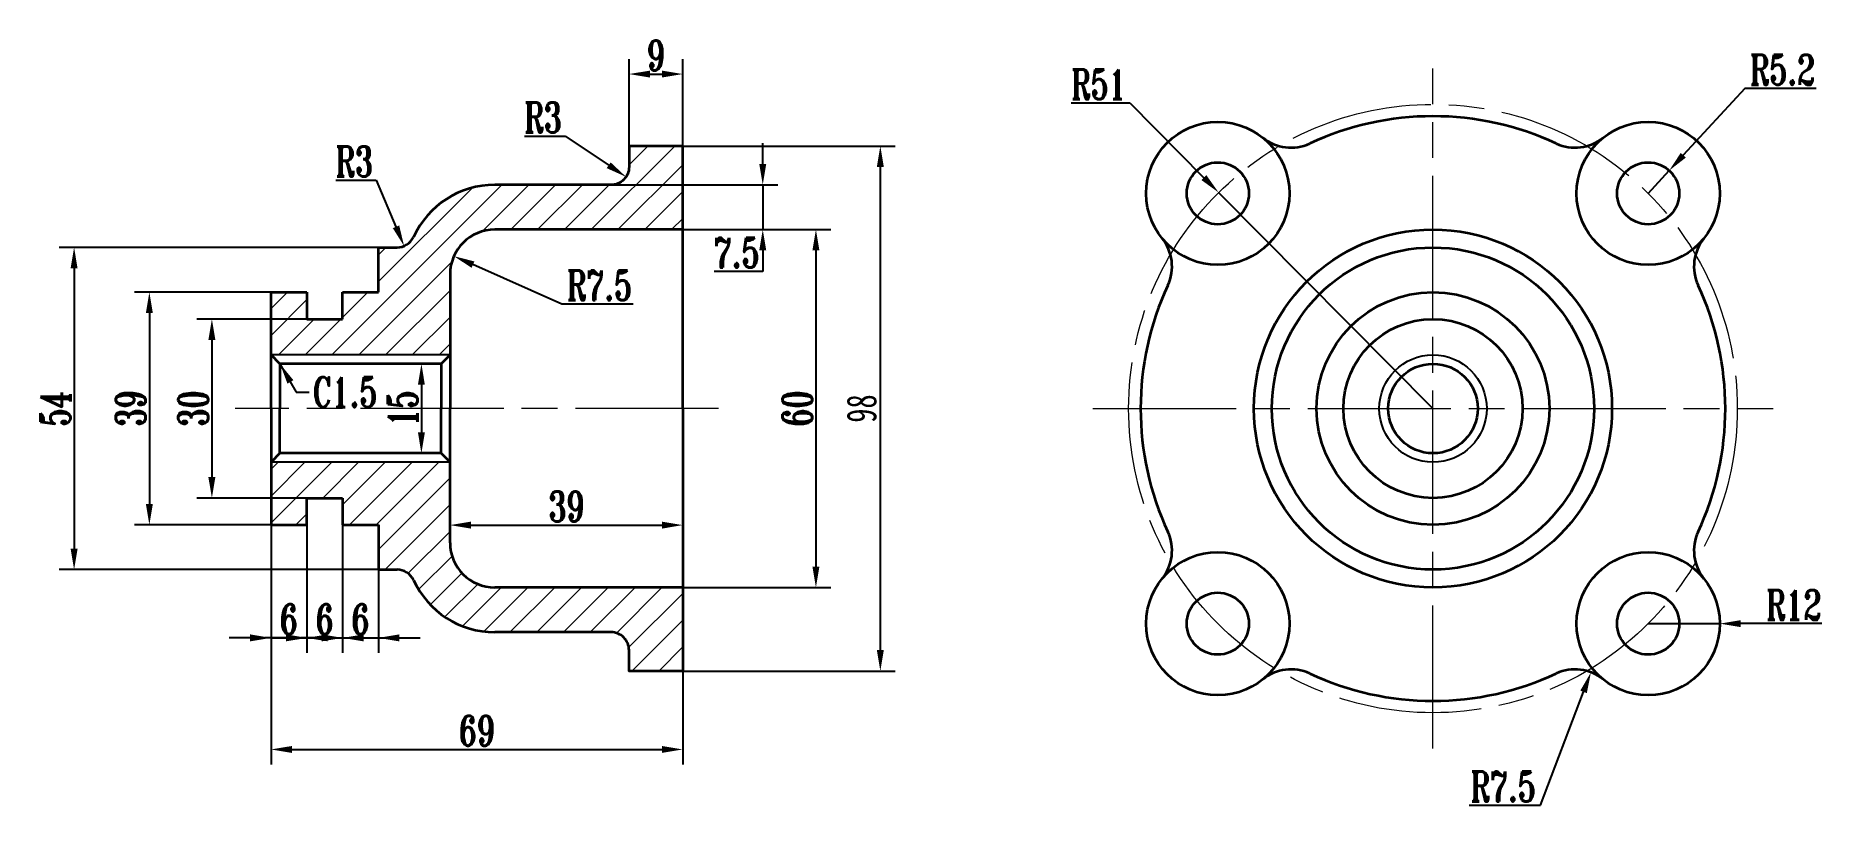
# Model space of a CAD drawing. Header units: millimetres. Extents: x -35 to 266, y 38 to 167.
import ezdxf

# ---------------------------------------------------------------- set-up
doc = ezdxf.new("R2010")
doc.units = ezdxf.units.MM
doc.linetypes.add('ACAD_ISO08W100', pattern=[36, 24, -3, 6, -3])
for name, color, linetype, lineweight in [('剖面线', 142, 'Continuous', 13), ('文本层', 212, 'Continuous', 13), ('点划线', 1, 'ACAD_ISO08W100', 13), ('轮廓线', 7, 'Continuous', 35)]:
    doc.layers.add(name, color=color, linetype=linetype, lineweight=lineweight)
doc.styles.add('数字与字母', font='romant.shx', dxfattribs={"width": 0.7})
doc.dimstyles.new('机械标注', dxfattribs={"dimtxt": 5, "dimasz": 3.5, "dimexe": 2.5, "dimexo": 0, "dimtad": 1, "dimtoh": 1, "dimdec": 1, "dimdsep": 46, "dimtxsty": '数字与字母', "dimcen": 2.5, "dimadec": 0, "dimazin": 0, "dimtfac": 1, "dimtdec": 1, "dimtmove": 0, "dimatfit": 3, "dimfxl": 0, "dimarcsym": 0})

# ---------------------------------------------------------------- blocks, each defined once
blk = doc.blocks.new('*D1')
at = {"layer": 'Defpoints', "color": 0}
for p in [(10.58, 119.57), (-5.33, 89.57), (10.58, 89.57)]:
    blk.add_point(p, dxfattribs=at)
at = {"layer": '文本层', "color": 0, "lineweight": -2}
for p, q in [((10.58, 119.57), (-7.83, 119.57)), ((-5.33, 116.07), (-5.33, 93.07)), ((10.58, 89.57), (-7.83, 89.57))]:
    blk.add_line(p, q, dxfattribs=at)
at = {"layer": '文本层', "color": 0}
for points in [[(-5.92, 116.07), (-4.75, 116.07), (-5.33, 119.57)], [(-5.92, 93.07), (-4.75, 93.07), (-5.33, 89.57)]]:
    blk.add_solid(points, dxfattribs=at)
at = {"layer": '文本层', "color": 0, "insert": (-8.46, 104.57), "char_height": 5, "attachment_point": 5, "rotation": 90, "style": '数字与字母'}
blk.add_mtext('30', dxfattribs=at)
blk = doc.blocks.new('*D2')
at = {"layer": 'Defpoints', "color": 0}
for p in [(4.58, 124.07), (-15.81, 85.07), (4.58, 85.07)]:
    blk.add_point(p, dxfattribs=at)
at = {"layer": '文本层', "color": 0, "lineweight": -2}
for p, q in [((4.58, 124.07), (-18.31, 124.07)), ((-15.81, 120.57), (-15.81, 88.57)), ((4.58, 85.07), (-18.31, 85.07))]:
    blk.add_line(p, q, dxfattribs=at)
at = {"layer": '文本层', "color": 0}
for points in [[(-16.39, 120.57), (-15.23, 120.57), (-15.81, 124.07)], [(-16.39, 88.57), (-15.23, 88.57), (-15.81, 85.07)]]:
    blk.add_solid(points, dxfattribs=at)
at = {"layer": '文本层', "color": 0, "insert": (-18.94, 104.57), "char_height": 5, "attachment_point": 5, "rotation": 90, "style": '数字与字母'}
blk.add_mtext('39', dxfattribs=at)
blk = doc.blocks.new('*D3')
at = {"layer": 'Defpoints', "color": 0}
for p in [(22.58, 131.57), (-28.42, 77.57), (22.58, 77.57)]:
    blk.add_point(p, dxfattribs=at)
at = {"layer": '文本层', "color": 0, "lineweight": -2}
for p, q in [((22.58, 131.57), (-30.92, 131.57)), ((-28.42, 128.07), (-28.42, 81.07)), ((22.58, 77.57), (-30.92, 77.57))]:
    blk.add_line(p, q, dxfattribs=at)
at = {"layer": '文本层', "color": 0}
for points in [[(-29.01, 128.07), (-27.84, 128.07), (-28.42, 131.57)], [(-29.01, 81.07), (-27.84, 81.07), (-28.42, 77.57)]]:
    blk.add_solid(points, dxfattribs=at)
at = {"layer": '文本层', "color": 0, "insert": (-31.55, 104.57), "char_height": 5, "attachment_point": 5, "rotation": 90, "style": '数字与字母'}
blk.add_mtext('54', dxfattribs=at)
blk = doc.blocks.new('*D4')
at = {"layer": 'Defpoints', "color": 0}
for p in [(4.58, 85.07), (10.58, 85.07), (10.58, 66.12)]:
    blk.add_point(p, dxfattribs=at)
at = {"layer": '文本层', "color": 0, "lineweight": -2}
for p, q in [((4.58, 85.07), (4.58, 63.62)), ((10.58, 85.07), (10.58, 63.62)), ((1.08, 66.12), (-2.42, 66.12)), ((4.58, 66.12), (10.58, 66.12)), ((14.08, 66.12), (17.58, 66.12))]:
    blk.add_line(p, q, dxfattribs=at)
at = {"layer": '文本层', "color": 0}
for points in [[(1.08, 66.71), (1.08, 65.54), (4.58, 66.12)], [(14.08, 66.71), (14.08, 65.54), (10.58, 66.12)]]:
    blk.add_solid(points, dxfattribs=at)
at = {"layer": '文本层', "color": 0, "insert": (7.58, 69.25), "char_height": 5, "attachment_point": 5, "style": '数字与字母'}
blk.add_mtext('6', dxfattribs=at)
blk = doc.blocks.new('*D5')
at = {"layer": 'Defpoints', "color": 0}
for p in [(10.58, 85.07), (16.58, 85.07), (16.58, 66.12)]:
    blk.add_point(p, dxfattribs=at)
at = {"layer": '文本层', "color": 0, "lineweight": -2}
for p, q in [((10.58, 85.07), (10.58, 63.62)), ((16.58, 85.07), (16.58, 63.62)), ((7.08, 66.12), (3.58, 66.12)), ((10.58, 66.12), (16.58, 66.12)), ((20.08, 66.12), (23.58, 66.12))]:
    blk.add_line(p, q, dxfattribs=at)
at = {"layer": '文本层', "color": 0}
for points in [[(7.08, 66.71), (7.08, 65.54), (10.58, 66.12)], [(20.08, 66.71), (20.08, 65.54), (16.58, 66.12)]]:
    blk.add_solid(points, dxfattribs=at)
at = {"layer": '文本层', "color": 0, "insert": (13.58, 69.25), "char_height": 5, "attachment_point": 5, "style": '数字与字母'}
blk.add_mtext('6', dxfattribs=at)
blk = doc.blocks.new('*D6')
at = {"layer": 'Defpoints', "color": 0}
for p in [(16.58, 85.07), (22.58, 85.07), (22.58, 66.12)]:
    blk.add_point(p, dxfattribs=at)
at = {"layer": '文本层', "color": 0, "lineweight": -2}
for p, q in [((16.58, 85.07), (16.58, 63.62)), ((22.58, 85.07), (22.58, 63.62)), ((13.08, 66.12), (9.58, 66.12)), ((16.58, 66.12), (22.58, 66.12)), ((26.08, 66.12), (29.58, 66.12))]:
    blk.add_line(p, q, dxfattribs=at)
at = {"layer": '文本层', "color": 0}
for points in [[(13.08, 66.71), (13.08, 65.54), (16.58, 66.12)], [(26.08, 66.71), (26.08, 65.54), (22.58, 66.12)]]:
    blk.add_solid(points, dxfattribs=at)
at = {"layer": '文本层', "color": 0, "insert": (19.58, 69.25), "char_height": 5, "attachment_point": 5, "style": '数字与字母'}
blk.add_mtext('6', dxfattribs=at)
blk = doc.blocks.new('*D7')
at = {"layer": 'Defpoints', "color": 0}
for p in [(34.58, 95.57), (73.58, 95.57), (73.58, 85.03)]:
    blk.add_point(p, dxfattribs=at)
at = {"layer": '文本层', "color": 0, "lineweight": -2}
for p, q in [((34.58, 95.57), (34.58, 82.53)), ((73.58, 95.57), (73.58, 82.53)), ((38.08, 85.03), (70.08, 85.03))]:
    blk.add_line(p, q, dxfattribs=at)
at = {"layer": '文本层', "color": 0}
for points in [[(38.08, 85.61), (38.08, 84.44), (34.58, 85.03)], [(70.08, 85.61), (70.08, 84.44), (73.58, 85.03)]]:
    blk.add_solid(points, dxfattribs=at)
at = {"layer": '文本层', "color": 0, "insert": (54.08, 88.15), "char_height": 5, "attachment_point": 5, "style": '数字与字母'}
blk.add_mtext('39', dxfattribs=at)
blk = doc.blocks.new('*D8')
at = {"layer": 'Defpoints', "color": 0}
for p in [(4.58, 74.35), (73.58, 60.57), (73.58, 47.42)]:
    blk.add_point(p, dxfattribs=at)
at = {"layer": '文本层', "color": 0, "lineweight": -2}
for p, q in [((4.58, 74.35), (4.58, 44.92)), ((73.58, 60.57), (73.58, 44.92)), ((8.08, 47.42), (70.08, 47.42))]:
    blk.add_line(p, q, dxfattribs=at)
at = {"layer": '文本层', "color": 0}
for points in [[(8.08, 48), (8.08, 46.84), (4.58, 47.42)], [(70.08, 48), (70.08, 46.84), (73.58, 47.42)]]:
    blk.add_solid(points, dxfattribs=at)
at = {"layer": '文本层', "color": 0, "insert": (39.08, 50.55), "char_height": 5, "attachment_point": 5, "style": '数字与字母'}
blk.add_mtext('69', dxfattribs=at)
blk = doc.blocks.new('*D9')
at = {"layer": 'Defpoints', "color": 0}
for p in [(73.58, 160.64), (64.58, 148.57), (73.58, 148.57)]:
    blk.add_point(p, dxfattribs=at)
at = {"layer": '文本层', "color": 0, "lineweight": -2}
for p, q in [((64.58, 148.57), (64.58, 163.14)), ((73.58, 148.57), (73.58, 163.14)), ((68.08, 160.64), (70.08, 160.64))]:
    blk.add_line(p, q, dxfattribs=at)
at = {"layer": '文本层', "color": 0}
for points in [[(68.08, 161.22), (68.08, 160.06), (64.58, 160.64)], [(70.08, 161.22), (70.08, 160.06), (73.58, 160.64)]]:
    blk.add_solid(points, dxfattribs=at)
at = {"layer": '文本层', "color": 0, "insert": (69.08, 163.76), "char_height": 5, "attachment_point": 5, "style": '数字与字母'}
blk.add_mtext('9', dxfattribs=at)
blk = doc.blocks.new('*D10')
at = {"layer": 'Defpoints', "color": 0}
for p in [(56.76, 142.07), (73.58, 134.57), (86.99, 134.57)]:
    blk.add_point(p, dxfattribs=at)
at = {"layer": '文本层', "color": 0, "lineweight": -2}
for p, q in [((86.99, 145.57), (86.99, 149.07)), ((56.76, 142.07), (89.49, 142.07)), ((86.99, 142.07), (86.99, 134.57)), ((73.58, 134.57), (89.49, 134.57)), ((86.99, 131.07), (86.99, 127.57)), ((86.99, 127.57), (78.86, 127.57))]:
    blk.add_line(p, q, dxfattribs=at)
at = {"layer": '文本层', "color": 0}
for points in [[(86.4, 145.57), (87.57, 145.57), (86.99, 142.07)], [(86.4, 131.07), (87.57, 131.07), (86.99, 134.57)]]:
    blk.add_solid(points, dxfattribs=at)
at = {"layer": '文本层', "color": 0, "insert": (82.61, 130.7), "char_height": 5, "attachment_point": 5, "style": '数字与字母'}
blk.add_mtext('7.5', dxfattribs=at)
blk = doc.blocks.new('*D11')
at = {"layer": 'Defpoints', "color": 0}
for p in [(73.58, 134.57), (73.58, 74.57), (95.9, 74.57)]:
    blk.add_point(p, dxfattribs=at)
at = {"layer": '文本层', "color": 0, "lineweight": -2}
for p, q in [((73.58, 134.57), (98.4, 134.57)), ((95.9, 131.07), (95.9, 78.07)), ((73.58, 74.57), (98.4, 74.57))]:
    blk.add_line(p, q, dxfattribs=at)
at = {"layer": '文本层', "color": 0}
for points in [[(95.31, 131.07), (96.48, 131.07), (95.9, 134.57)], [(95.31, 78.07), (96.48, 78.07), (95.9, 74.57)]]:
    blk.add_solid(points, dxfattribs=at)
at = {"layer": '文本层', "color": 0, "insert": (92.77, 104.57), "char_height": 5, "attachment_point": 5, "rotation": 90, "style": '数字与字母'}
blk.add_mtext('60', dxfattribs=at)
blk = doc.blocks.new('*D12')
at = {"layer": 'Defpoints', "color": 0}
for p in [(73.58, 148.57), (73.58, 60.57), (106.69, 60.57)]:
    blk.add_point(p, dxfattribs=at)
at = {"layer": '文本层', "color": 0, "lineweight": -2}
for p, q in [((73.58, 148.57), (109.19, 148.57)), ((106.69, 145.07), (106.69, 64.07)), ((73.58, 60.57), (109.19, 60.57))]:
    blk.add_line(p, q, dxfattribs=at)
at = {"layer": '文本层', "color": 0}
for points in [[(106.11, 145.07), (107.28, 145.07), (106.69, 148.57)], [(106.11, 64.07), (107.28, 64.07), (106.69, 60.57)]]:
    blk.add_solid(points, dxfattribs=at)
at = {"layer": '文本层', "color": 0, "insert": (103.57, 104.57), "char_height": 5, "attachment_point": 5, "rotation": 90, "style": '数字与字母'}
blk.add_mtext('{\\f仿宋_GB2312|b0|i0|c134|p49;98}', dxfattribs=at)
blk = doc.blocks.new('*D13')
at = {"layer": 'Defpoints', "color": 0}
for p in [(61.58, 145.07), (64.08, 143.41)]:
    blk.add_point(p, dxfattribs=at)
at = {"layer": '文本层', "color": 0, "lineweight": -2}
for p, q in [((47.07, 150.23), (53.86, 150.23)), ((53.86, 150.23), (61.17, 145.35))]:
    blk.add_line(p, q, dxfattribs=at)
at = {"layer": '文本层', "color": 0}
blk.add_solid([(61.49, 145.84), (60.84, 144.87), (64.08, 143.41)], dxfattribs=at)
at = {"layer": '文本层', "color": 0, "insert": (50.15, 153.36), "char_height": 5, "attachment_point": 5, "style": '数字与字母'}
blk.add_mtext('R3', dxfattribs=at)
blk = doc.blocks.new('*D14')
at = {"layer": 'Defpoints', "color": 0}
for p in [(25.72, 134.57), (26.88, 131.81)]:
    blk.add_point(p, dxfattribs=at)
at = {"layer": '文本层', "color": 0, "lineweight": -2}
for p, q in [((15.43, 142.87), (22.22, 142.87)), ((22.22, 142.87), (25.52, 135.03))]:
    blk.add_line(p, q, dxfattribs=at)
at = {"layer": '文本层', "color": 0}
blk.add_solid([(26.06, 135.26), (24.99, 134.81), (26.88, 131.81)], dxfattribs=at)
at = {"layer": '文本层', "color": 0, "insert": (18.51, 145.99), "char_height": 5, "attachment_point": 5, "style": '数字与字母'}
blk.add_mtext('R3', dxfattribs=at)
blk = doc.blocks.new('*D15')
at = {"layer": 'Defpoints', "color": 0}
for p in [(35.23, 130.11), (42.08, 127.07)]:
    blk.add_point(p, dxfattribs=at)
at = {"layer": '文本层', "color": 0, "lineweight": -2}
for p, q in [((53.31, 122.09), (38.42, 128.7)), ((65.26, 122.09), (53.31, 122.09))]:
    blk.add_line(p, q, dxfattribs=at)
at = {"layer": '文本层', "color": 0}
blk.add_solid([(38.66, 129.23), (38.19, 128.16), (35.23, 130.11)], dxfattribs=at)
at = {"layer": '文本层', "color": 0, "insert": (59.6, 125.22), "char_height": 5, "attachment_point": 5, "style": '数字与字母'}
blk.add_mtext('R7.5', dxfattribs=at)
blk = doc.blocks.new('*D16')
at = {"layer": 'Defpoints', "color": 0}
for p in [(163.39, 140.78), (199.31, 104.57)]:
    blk.add_point(p, dxfattribs=at)
at = {"layer": '文本层', "color": 0, "lineweight": -2}
for p, q in [((138.7, 155.8), (148.49, 155.8)), ((148.49, 155.8), (160.93, 143.27)), ((199.31, 104.57), (163.39, 140.78))]:
    blk.add_line(p, q, dxfattribs=at)
at = {"layer": '文本层', "color": 0}
blk.add_solid([(161.34, 143.68), (160.52, 142.86), (163.39, 140.78)], dxfattribs=at)
at = {"layer": '文本层', "color": 0, "insert": (143.29, 158.93), "char_height": 5, "attachment_point": 5, "style": '数字与字母'}
blk.add_mtext('R51', dxfattribs=at)
blk = doc.blocks.new('*D17')
at = {"layer": 'Defpoints', "color": 0}
for p in [(238.89, 144.46), (235.37, 140.64)]:
    blk.add_point(p, dxfattribs=at)
at = {"layer": '文本层', "color": 0, "lineweight": -2}
for p, q in [((251.56, 158.23), (241.26, 147.04)), ((263.52, 158.23), (251.56, 158.23)), ((235.37, 140.64), (238.89, 144.46))]:
    blk.add_line(p, q, dxfattribs=at)
at = {"layer": '文本层', "color": 0}
blk.add_solid([(240.83, 147.43), (241.69, 146.64), (238.89, 144.46)], dxfattribs=at)
at = {"layer": '文本层', "color": 0, "insert": (257.86, 161.36), "char_height": 5, "attachment_point": 5, "style": '数字与字母'}
blk.add_mtext('R5.2', dxfattribs=at)
blk = doc.blocks.new('*D18')
at = {"layer": 'Defpoints', "color": 0}
for p in [(235.37, 68.51), (247.37, 68.51)]:
    blk.add_point(p, dxfattribs=at)
at = {"layer": '文本层', "color": 0, "lineweight": -2}
for p, q in [((235.37, 68.51), (247.37, 68.51)), ((254.37, 68.51), (250.87, 68.51)), ((264.5, 68.51), (254.37, 68.51))]:
    blk.add_line(p, q, dxfattribs=at)
at = {"layer": '文本层', "color": 0}
blk.add_solid([(250.87, 69.09), (250.87, 67.93), (247.37, 68.51)], dxfattribs=at)
at = {"layer": '文本层', "color": 0, "insert": (259.75, 71.64), "char_height": 5, "attachment_point": 5, "style": '数字与字母'}
blk.add_mtext('R12', dxfattribs=at)
blk = doc.blocks.new('*D19')
at = {"layer": 'Defpoints', "color": 0}
for p in [(225.78, 60.35), (223.13, 53.34)]:
    blk.add_point(p, dxfattribs=at)
at = {"layer": '文本层', "color": 0, "lineweight": -2}
for p, q in [((217.34, 38.07), (224.54, 57.08)), ((205.38, 38.07), (217.34, 38.07))]:
    blk.add_line(p, q, dxfattribs=at)
at = {"layer": '文本层', "color": 0}
blk.add_solid([(224, 57.28), (225.09, 56.87), (225.78, 60.35)], dxfattribs=at)
at = {"layer": '文本层', "color": 0, "insert": (211.05, 41.2), "char_height": 5, "attachment_point": 5, "style": '数字与字母'}
blk.add_mtext('R7.5', dxfattribs=at)
blk = doc.blocks.new('*D20')
at = {"layer": 'Defpoints', "color": 0}
for p in [(33.08, 112.07), (29.78, 97.07), (33.08, 97.07)]:
    blk.add_point(p, dxfattribs=at)
at = {"layer": '文本层', "color": 0, "lineweight": -2}
for p, q in [((33.08, 112.07), (27.28, 112.07)), ((29.78, 108.57), (29.78, 100.57)), ((33.08, 97.07), (27.28, 97.07))]:
    blk.add_line(p, q, dxfattribs=at)
at = {"layer": '文本层', "color": 0}
for points in [[(29.2, 108.57), (30.36, 108.57), (29.78, 112.07)], [(29.2, 100.57), (30.36, 100.57), (29.78, 97.07)]]:
    blk.add_solid(points, dxfattribs=at)
at = {"layer": '文本层', "color": 0, "insert": (26.65, 104.57), "char_height": 5, "attachment_point": 5, "rotation": 90, "style": '数字与字母'}
blk.add_mtext('15', dxfattribs=at)

msp = doc.modelspace()

# ---------------------------------------------------------------- hatches: boundary and pattern name
at = {"layer": '剖面线'}
h = msp.add_hatch(dxfattribs=at)
h.set_pattern_fill('ANSI31', color=256, style=0)
h.paths.add_polyline_path([(42.08, 134.57), (73.58, 134.57), (73.58, 148.57), (64.58, 148.57), (64.58, 145.07, -0.414214), (61.58, 142.07), (46.58, 142.07), (42.08, 142.07, 0.293253), (28.45, 133.32, -0.293253), (25.72, 131.57), (22.58, 131.57), (22.58, 124.07), (16.58, 124.07), (16.58, 119.57), (10.58, 119.57), (10.58, 124.07), (4.58, 124.07), (4.58, 113.57), (34.58, 113.57), (34.58, 127.07, -0.414214)])
h.paths.add_polyline_path([(34.58, 95.57), (4.58, 95.57), (4.58, 85.07), (10.58, 85.07), (10.58, 89.57), (16.58, 89.57), (16.58, 85.07), (22.58, 85.07), (22.58, 77.57), (25.72, 77.57, -0.293253), (28.45, 75.82, 0.293253), (42.08, 67.07), (46.58, 67.07), (61.58, 67.07, -0.414214), (64.58, 64.07), (64.58, 60.57), (73.58, 60.57), (73.58, 74.57), (42.08, 74.57, -0.414214), (34.58, 82.07)])

# ---------------------------------------------------------------- linework, layer by layer
at = {"layer": '点划线'}
for p, q in [((199.31, 47.57), (199.31, 161.57)), ((79.58, 104.57), (-1.42, 104.57)), ((142.31, 104.57), (256.31, 104.57))]:
    msp.add_line(p, q, dxfattribs=at)
msp.add_circle((199.31, 104.57), 51, dxfattribs=at)
at = {"layer": '轮廓线'}
for p, q in [((46.58, 142.07), (42.08, 142.07)), ((73.58, 134.57), (42.08, 134.57)), ((73.58, 104.57), (73.58, 134.57)), ((22.58, 124.07), (22.58, 131.57)), ((22.58, 131.57), (25.72, 131.57)), ((34.58, 127.07), (34.58, 104.57)), ((4.58, 104.57), (4.58, 124.07)), ((4.58, 124.07), (10.58, 124.07)), ((10.58, 124.07), (10.58, 119.57)), ((16.58, 119.57), (16.58, 124.07)), ((16.58, 124.07), (22.58, 124.07)), ((10.58, 119.57), (16.58, 119.57)), ((6.08, 112.07), (4.58, 113.57)), ((33.08, 112.07), (6.08, 112.07)), ((6.08, 112.07), (6.08, 104.57)), ((33.08, 112.07), (34.58, 113.57)), ((33.08, 112.07), (33.08, 104.57)), ((4.58, 104.57), (4.58, 85.07)), ((6.08, 97.07), (6.08, 104.57)), ((33.08, 97.07), (33.08, 104.57)), ((34.58, 82.07), (34.58, 104.57)), ((73.58, 104.57), (73.58, 74.57)), ((6.08, 97.07), (4.58, 95.57)), ((33.08, 97.07), (6.08, 97.07)), ((33.08, 97.07), (34.58, 95.57)), ((10.58, 85.07), (10.58, 89.57)), ((10.58, 89.57), (16.58, 89.57)), ((16.58, 89.57), (16.58, 85.07)), ((4.58, 85.07), (10.58, 85.07)), ((16.58, 85.07), (22.58, 85.07)), ((22.58, 85.07), (22.58, 77.57)), ((22.58, 77.57), (25.72, 77.57)), ((73.58, 74.57), (42.08, 74.57)), ((46.58, 67.07), (42.08, 67.07))]:
    msp.add_line(p, q, dxfattribs=at)
at = {"layer": '轮廓线', "lineweight": -3}
for p, q in [((34.58, 113.57), (4.58, 113.57)), ((34.58, 95.57), (4.58, 95.57))]:
    msp.add_line(p, q, dxfattribs=at)
at = {"layer": '轮廓线'}
for points in [[(73.58, 134.57), (73.58, 148.57), (64.58, 148.57), (64.58, 145.07, -0.414214), (61.58, 142.07), (46.58, 142.07)], [(73.58, 74.57), (73.58, 60.57), (64.58, 60.57), (64.58, 64.07, 0.414214), (61.58, 67.07), (46.58, 67.07)]]:
    msp.add_lwpolyline(points, format="xyb", dxfattribs=at)
for centre, radius in [((163.25, 140.64), 12), ((235.37, 140.64), 12), ((163.25, 140.64), 5.2), ((235.37, 140.64), 5.2), ((199.31, 104.57), 30), ((199.31, 104.57), 27), ((199.31, 104.57), 19.5), ((199.31, 104.57), 15), ((199.31, 104.57), 7.5), ((163.25, 68.51), 12), ((235.37, 68.51), 12), ((163.25, 68.51), 5.2), ((235.37, 68.51), 5.2)]:
    msp.add_circle(centre, radius, dxfattribs=at)
at = {"layer": '轮廓线', "lineweight": -3}
msp.add_circle((199.31, 104.57), 9, dxfattribs=at)
at = {"layer": '轮廓线'}
for centre, radius, start, end in [((199.31, 104.57), 49, 65.0711, 114.9289), ((175.5, 155.81), 7.5, 231.0896, 294.9289), ((223.13, 155.81), 7.5, 245.0711, 308.9104), ((42.08, 127.07), 15, 90, 155.3757), ((25.72, 134.57), 3, 270, 335.3757), ((42.08, 127.07), 7.5, 90, 180), ((148.08, 128.39), 7.5, 335.0711, 38.9104), ((250.55, 128.39), 7.5, 141.0896, 204.9289), ((199.31, 104.57), 49, 155.0711, 204.9289), ((199.31, 104.57), 49, 335.0711, 24.9289), ((42.08, 82.07), 7.5, 180, 270), ((148.08, 80.76), 7.5, 321.0896, 24.9289), ((250.55, 80.76), 7.5, 155.0711, 218.9104), ((25.72, 74.57), 3, 24.6243, 90), ((42.08, 82.07), 15, 204.6243, 270), ((175.5, 53.34), 7.5, 65.0711, 128.9104), ((199.31, 104.57), 49, 245.0711, 294.9289), ((223.13, 53.34), 7.5, 51.0896, 114.9289)]:
    msp.add_arc(centre, radius, start, end, dxfattribs=at)

# ---------------------------------------------------------------- texts
at = {"layer": '文本层', "insert": (11.59, 109.82), "char_height": 5, "width": 3.5, "attachment_point": 1, "style": '数字与字母'}
msp.add_mtext('C1.5', dxfattribs=at)

# ---------------------------------------------------------------- dimensions: what is measured, and where the dimension line sits
at = {"layer": '文本层'}
for base, p1, p2, picture, middle in [((73.58, 160.64), (64.58, 148.57), (73.58, 148.57), '*D9', (69.08, 163.76)), ((73.58, 85.03), (34.58, 95.57), (73.58, 95.57), '*D7', (54.08, 88.15)), ((10.58, 66.12), (4.58, 85.07), (10.58, 85.07), '*D4', (7.58, 69.25)), ((73.58, 47.42), (4.58, 74.35), (73.58, 60.57), '*D8', (39.08, 50.55))]:
    dim = msp.add_linear_dim(base=base, p1=p1, p2=p2, dimstyle='机械标注', dxfattribs=at)
    dim.commit()
    dim.dimension.update_dxf_attribs({"geometry": picture, "text_midpoint": middle})
for center, mpoint, picture, middle in [((235.37, 140.64), (238.89, 144.46), '*D17', (257.86, 158.23)), ((199.31, 104.57), (163.39, 140.78), '*D16', (143.29, 155.8))]:
    dim = msp.add_radius_dim(center=center, mpoint=mpoint, dimstyle='机械标注', dxfattribs=at)
    dim.commit()
    dim.dimension.update_dxf_attribs({"geometry": picture, "text_midpoint": middle, "dimtype": 164})
for center, mpoint, picture, middle in [((61.58, 145.07), (64.08, 143.41), '*D13', (53.86, 150.23)), ((25.72, 134.57), (26.88, 131.81), '*D14', (22.22, 142.87)), ((42.08, 127.07), (35.23, 130.11), '*D15', (53.31, 122.09)), ((223.13, 53.34), (225.78, 60.35), '*D19', (217.34, 38.07))]:
    dim = msp.add_radius_dim(center=center, mpoint=mpoint, dimstyle='机械标注', override={"dimtmove": 1}, dxfattribs=at)
    dim.commit()
    dim.dimension.update_dxf_attribs({"geometry": picture, "text_midpoint": middle, "dimtype": 164})
for base, p1, p2, picture, middle in [((86.99, 134.57), (56.76, 142.07), (73.58, 134.57), '*D10', (82.61, 130.7)), ((95.9, 74.57), (73.58, 134.57), (73.58, 74.57), '*D11', (92.77, 104.57)), ((-28.42, 77.57), (22.58, 131.57), (22.58, 77.57), '*D3', (-31.55, 104.57)), ((-15.81, 85.07), (4.58, 124.07), (4.58, 85.07), '*D2', (-18.94, 104.57)), ((-5.33, 89.57), (10.58, 119.57), (10.58, 89.57), '*D1', (-8.46, 104.57)), ((29.78, 97.07), (33.08, 112.07), (33.08, 97.07), '*D20', (26.65, 104.57))]:
    dim = msp.add_linear_dim(base=base, p1=p1, p2=p2, angle=90, dimstyle='机械标注', dxfattribs=at)
    dim.commit()
    dim.dimension.update_dxf_attribs({"geometry": picture, "text_midpoint": middle})
dim = msp.add_linear_dim(base=(106.69, 60.57), p1=(73.58, 148.57), p2=(73.58, 60.57), angle=90, text='{\\f仿宋_GB2312|b0|i0|c134|p49;98}', dimstyle='机械标注', dxfattribs=at)
dim.commit()
dim.dimension.update_dxf_attribs({"geometry": '*D12', "text_midpoint": (103.57, 104.57)})
for base, p1, p2, picture, middle in [((16.58, 66.12), (10.58, 85.07), (16.58, 85.07), '*D5', (13.58, 69.25)), ((22.58, 66.12), (16.58, 85.07), (22.58, 85.07), '*D6', (19.58, 69.25))]:
    dim = msp.add_linear_dim(base=base, p1=p1, p2=p2, dimstyle='机械标注', override={"dimtmove": 1}, dxfattribs=at)
    dim.commit()
    dim.dimension.update_dxf_attribs({"geometry": picture, "text_midpoint": middle})
dim = msp.add_radius_dim(center=(235.37, 68.51), mpoint=(247.37, 68.51), dimstyle='机械标注', dxfattribs=at)
dim.commit()
dim.dimension.update_dxf_attribs({"geometry": '*D18', "text_midpoint": (259.75, 71.64)})

# ---------------------------------------------------------------- leaders
at = {"layer": '文本层', "annotation_type": 0, "has_hookline": 1, "hookline_direction": 0, "text_width": 11}
msp.add_leader([(6.08, 112.07), (8.82, 107.32), (10.96, 107.32)], dimstyle='机械标注', override={"dimgap": 0.625, "dimtad": 0}, dxfattribs=at)

doc.saveas('drawing.dxf')
